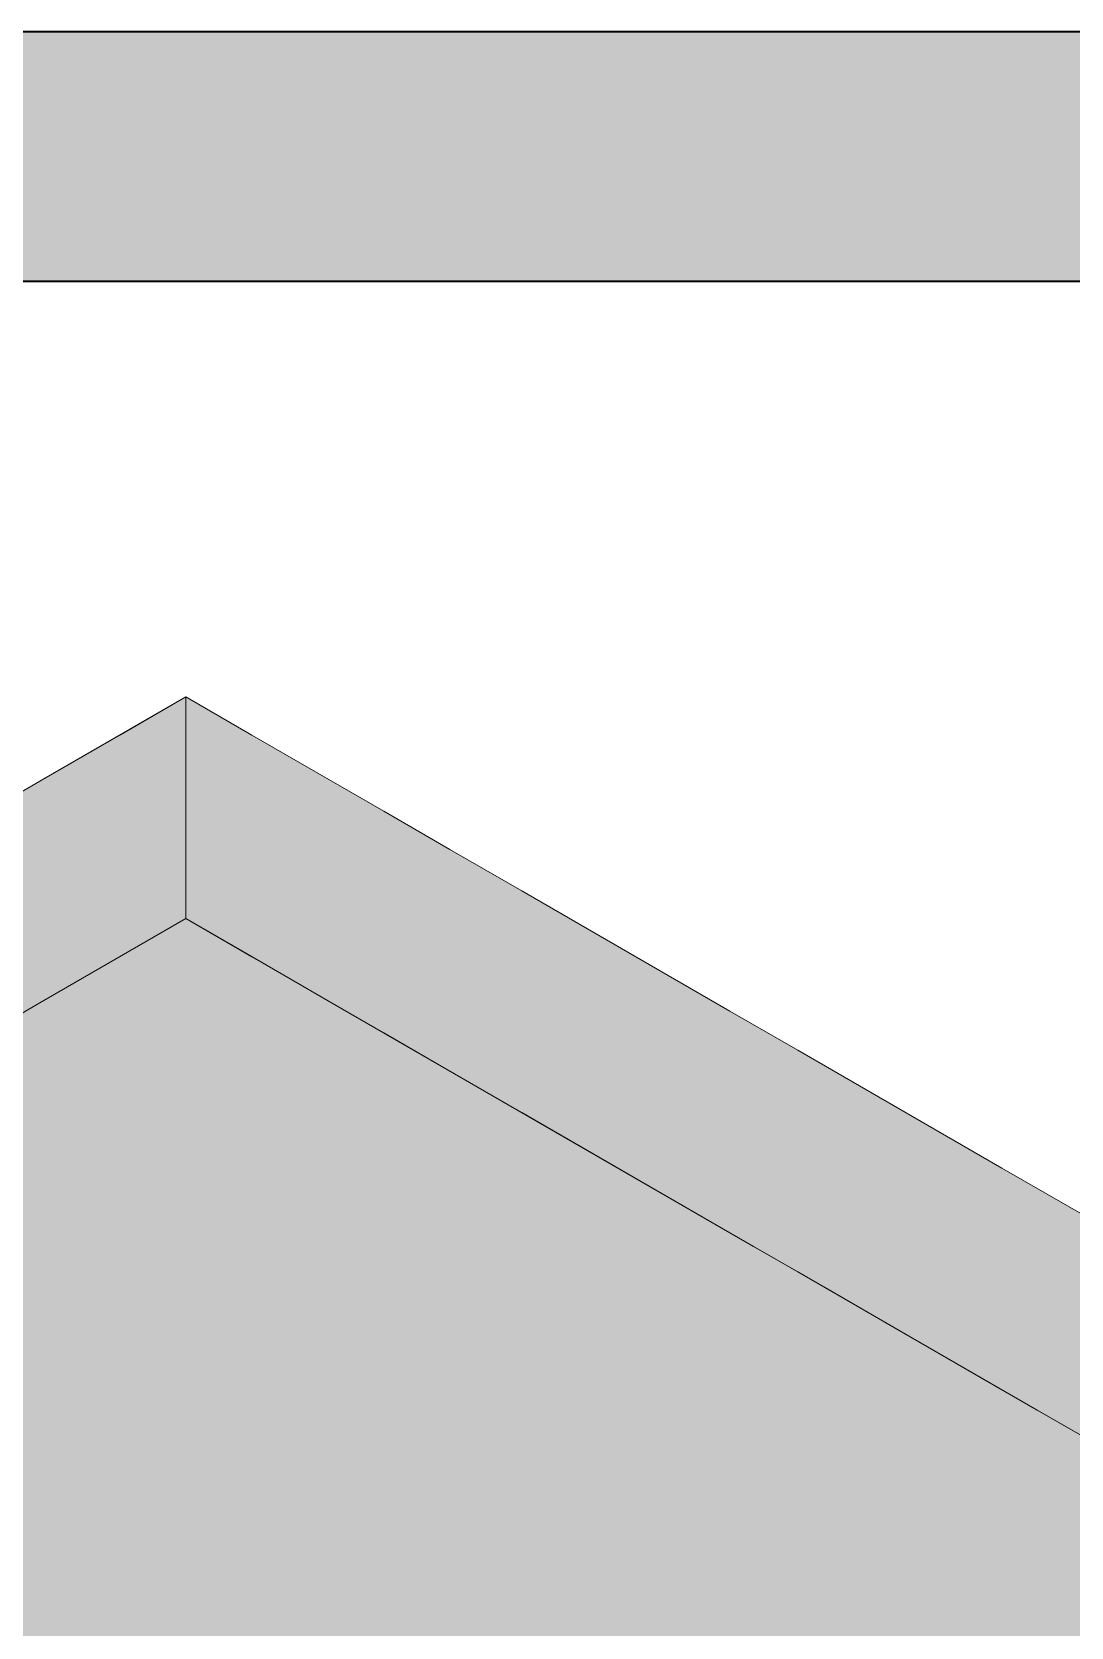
# Model space of a CAD drawing. Header units: metres. Extents: x 0 to 8.41, y 0 to 5.94.
# Drawn here: x 6.239 to 6.614, y 5.044 to 5.62 of the extents above; entities that cross this region are included whole.
import ezdxf

# ---------------------------------------------------------------- set-up
doc = ezdxf.new("R2010")
doc.units = ezdxf.units.M
doc.header["$LTSCALE"] = 0.25
for name, color, linetype, lineweight in [('ISO-3D', 7, 'CONTINUOUS', 13), ('ISO-3D-ARISTAS', 250, 'CONTINUOUS', 13), ('PANEL-FONDO', 5, 'CONTINUOUS', 13)]:
    doc.layers.add(name, color=color, linetype=linetype, lineweight=lineweight)
doc.layers.add('PANEL', color=5, linetype='CONTINUOUS', lineweight=35, true_color=0x1f4e79)

msp = doc.modelspace()

# ---------------------------------------------------------------- linework, layer by layer
at = {"layer": 'ISO-3D', "true_color": 0x7f7e7a}
for points in [[(6.295, 5.35), (6.2694, 5.33522), (6.295, 5.38), (6.2694, 5.36522)], [(6.2694, 5.33522), (6.24379, 5.32043), (6.2694, 5.36522), (6.24379, 5.35043)], [(6.24379, 5.32043), (6.21819, 5.30565), (6.24379, 5.35043), (6.21819, 5.33565)], [(6.295, 5.325), (6.2694, 5.31022), (6.295, 5.35), (6.2694, 5.33522)], [(6.2694, 5.31022), (6.24379, 5.29543), (6.2694, 5.33522), (6.24379, 5.32043)], [(6.295, 5.3), (6.2694, 5.28522), (6.295, 5.325), (6.2694, 5.31022)], [(6.24379, 5.29543), (6.21819, 5.28065), (6.24379, 5.32043), (6.21819, 5.30565)], [(6.2694, 5.28522), (6.24379, 5.27043), (6.2694, 5.31022), (6.24379, 5.29543)], [(6.24379, 5.27043), (6.21819, 5.25565), (6.24379, 5.29543), (6.21819, 5.28065)]]:
    msp.add_solid(points, dxfattribs=at)
at = {"layer": 'ISO-3D', "true_color": 0x9e9c96}
for points in [[(6.31882, 5.36625), (6.29524, 5.35264), (6.295, 5.38), (6.27142, 5.36639)], [(6.29524, 5.35264), (6.27167, 5.33903), (6.27142, 5.36639), (6.24785, 5.35278)], [(6.34263, 5.3525), (6.31906, 5.33889), (6.31882, 5.36625), (6.29524, 5.35264)], [(6.27167, 5.33903), (6.24809, 5.32542), (6.24785, 5.35278), (6.22427, 5.33917)], [(6.31906, 5.33889), (6.29548, 5.32528), (6.29524, 5.35264), (6.27167, 5.33903)], [(6.36645, 5.33875), (6.34287, 5.32514), (6.34263, 5.3525), (6.31906, 5.33889)], [(6.24809, 5.32542), (6.22452, 5.31181), (6.22427, 5.33917), (6.2007, 5.32556)], [(6.29548, 5.32528), (6.27191, 5.31167), (6.27167, 5.33903), (6.24809, 5.32542)], [(6.34287, 5.32514), (6.3193, 5.31153), (6.31906, 5.33889), (6.29548, 5.32528)], [(6.39026, 5.325), (6.36669, 5.31139), (6.36645, 5.33875), (6.34287, 5.32514)], [(6.27191, 5.31167), (6.24833, 5.29806), (6.24809, 5.32542), (6.22452, 5.31181)], [(6.3193, 5.31153), (6.29572, 5.29792), (6.29548, 5.32528), (6.27191, 5.31167)], [(6.36669, 5.31139), (6.34311, 5.29778), (6.34287, 5.32514), (6.3193, 5.31153)], [(6.41624, 5.31), (6.39267, 5.29639), (6.39026, 5.325), (6.36669, 5.31139)], [(6.24833, 5.29806), (6.22476, 5.28444), (6.22452, 5.31181), (6.20094, 5.29819)], [(6.29572, 5.29792), (6.27215, 5.28431), (6.27191, 5.31167), (6.24833, 5.29806)], [(6.34311, 5.29778), (6.31954, 5.28417), (6.3193, 5.31153), (6.29572, 5.29792)], [(6.39267, 5.29639), (6.36909, 5.28278), (6.36669, 5.31139), (6.34311, 5.29778)], [(6.44222, 5.295), (6.41865, 5.28139), (6.41624, 5.31), (6.39267, 5.29639)], [(6.27215, 5.28431), (6.24857, 5.27069), (6.24833, 5.29806), (6.22476, 5.28444)], [(6.3206, 5.28522), (6.295, 5.27043), (6.295, 5.3), (6.2694, 5.28522)], [(6.31954, 5.28417), (6.29596, 5.27056), (6.29572, 5.29792), (6.27215, 5.28431)], [(6.36909, 5.28278), (6.34552, 5.26917), (6.34311, 5.29778), (6.31954, 5.28417)], [(6.41865, 5.28139), (6.39507, 5.26778), (6.39267, 5.29639), (6.36909, 5.28278)], [(6.46676, 5.28083), (6.44319, 5.26722), (6.44222, 5.295), (6.41865, 5.28139)], [(6.295, 5.27043), (6.2694, 5.25565), (6.2694, 5.28522), (6.24379, 5.27043)], [(6.34621, 5.27043), (6.3206, 5.25565), (6.3206, 5.28522), (6.295, 5.27043)], [(6.24857, 5.27069), (6.225, 5.25708), (6.22476, 5.28444), (6.20118, 5.27083)], [(6.29596, 5.27056), (6.27239, 5.25694), (6.27215, 5.28431), (6.24857, 5.27069)], [(6.34552, 5.26917), (6.32194, 5.25556), (6.31954, 5.28417), (6.29596, 5.27056)], [(6.39507, 5.26778), (6.3715, 5.25417), (6.36909, 5.28278), (6.34552, 5.26917)], [(6.44319, 5.26722), (6.41961, 5.25361), (6.41865, 5.28139), (6.39507, 5.26778)], [(6.4913, 5.26667), (6.46772, 5.25306), (6.46676, 5.28083), (6.44319, 5.26722)], [(6.2694, 5.25565), (6.24379, 5.24087), (6.24379, 5.27043), (6.21819, 5.25565)], [(6.27239, 5.25694), (6.24881, 5.24333), (6.24857, 5.27069), (6.225, 5.25708)], [(6.3206, 5.25565), (6.295, 5.24087), (6.295, 5.27043), (6.2694, 5.25565)], [(6.32194, 5.25556), (6.29837, 5.24194), (6.29596, 5.27056), (6.27239, 5.25694)], [(6.37181, 5.25565), (6.34621, 5.24087), (6.34621, 5.27043), (6.3206, 5.25565)], [(6.3715, 5.25417), (6.34792, 5.24056), (6.34552, 5.26917), (6.32194, 5.25556)], [(6.41961, 5.25361), (6.39604, 5.24), (6.39507, 5.26778), (6.3715, 5.25417)], [(6.46772, 5.25306), (6.44415, 5.23944), (6.44319, 5.26722), (6.41961, 5.25361)], [(6.51584, 5.2525), (6.49226, 5.23889), (6.4913, 5.26667), (6.46772, 5.25306)], [(6.24881, 5.24333), (6.22524, 5.22972), (6.225, 5.25708), (6.20142, 5.24347)], [(6.29837, 5.24194), (6.27479, 5.22833), (6.27239, 5.25694), (6.24881, 5.24333)], [(6.24379, 5.24087), (6.21819, 5.22609), (6.21819, 5.25565), (6.19258, 5.24087)], [(6.295, 5.24087), (6.2694, 5.22609), (6.2694, 5.25565), (6.24379, 5.24087)], [(6.34621, 5.24087), (6.3206, 5.22609), (6.3206, 5.25565), (6.295, 5.24087)], [(6.34792, 5.24056), (6.32435, 5.22694), (6.32194, 5.25556), (6.29837, 5.24194)], [(6.39742, 5.24087), (6.37181, 5.22609), (6.37181, 5.25565), (6.34621, 5.24087)], [(6.39604, 5.24), (6.37246, 5.22639), (6.3715, 5.25417), (6.34792, 5.24056)], [(6.44415, 5.23944), (6.42057, 5.22583), (6.41961, 5.25361), (6.39604, 5.24)], [(6.49226, 5.23889), (6.46869, 5.22528), (6.46772, 5.25306), (6.44415, 5.23944)], [(6.54037, 5.23833), (6.5168, 5.22472), (6.51584, 5.2525), (6.49226, 5.23889)], [(6.2694, 5.22609), (6.24379, 5.2113), (6.24379, 5.24087), (6.21819, 5.22609)], [(6.27479, 5.22833), (6.25122, 5.21472), (6.24881, 5.24333), (6.22524, 5.22972)], [(6.3206, 5.22609), (6.295, 5.2113), (6.295, 5.24087), (6.2694, 5.22609)], [(6.32435, 5.22694), (6.30077, 5.21333), (6.29837, 5.24194), (6.27479, 5.22833)], [(6.37181, 5.22609), (6.34621, 5.2113), (6.34621, 5.24087), (6.3206, 5.22609)], [(6.37246, 5.22639), (6.34889, 5.21278), (6.34792, 5.24056), (6.32435, 5.22694)], [(6.42302, 5.22609), (6.39742, 5.2113), (6.39742, 5.24087), (6.37181, 5.22609)], [(6.42057, 5.22583), (6.397, 5.21222), (6.39604, 5.24), (6.37246, 5.22639)], [(6.46869, 5.22528), (6.44511, 5.21167), (6.44415, 5.23944), (6.42057, 5.22583)], [(6.5168, 5.22472), (6.49322, 5.21111), (6.49226, 5.23889), (6.46869, 5.22528)], [(6.56491, 5.22417), (6.54134, 5.21056), (6.54037, 5.23833), (6.5168, 5.22472)], [(6.25122, 5.21472), (6.22764, 5.20111), (6.22524, 5.22972), (6.20166, 5.21611)], [(6.30077, 5.21333), (6.2772, 5.19972), (6.27479, 5.22833), (6.25122, 5.21472)], [(6.24379, 5.2113), (6.21819, 5.19652), (6.21819, 5.22609), (6.19258, 5.2113)], [(6.295, 5.2113), (6.2694, 5.19652), (6.2694, 5.22609), (6.24379, 5.2113)], [(6.34621, 5.2113), (6.3206, 5.19652), (6.3206, 5.22609), (6.295, 5.2113)], [(6.34889, 5.21278), (6.32531, 5.19917), (6.32435, 5.22694), (6.30077, 5.21333)], [(6.39742, 5.2113), (6.37181, 5.19652), (6.37181, 5.22609), (6.34621, 5.2113)], [(6.397, 5.21222), (6.37342, 5.19861), (6.37246, 5.22639), (6.34889, 5.21278)], [(6.44511, 5.21167), (6.42154, 5.19806), (6.42057, 5.22583), (6.397, 5.21222)], [(6.44863, 5.2113), (6.42302, 5.19652), (6.42302, 5.22609), (6.39742, 5.2113)], [(6.49322, 5.21111), (6.46965, 5.1975), (6.46869, 5.22528), (6.44511, 5.21167)], [(6.54134, 5.21056), (6.51776, 5.19694), (6.5168, 5.22472), (6.49322, 5.21111)], [(6.58945, 5.21), (6.56587, 5.19639), (6.56491, 5.22417), (6.54134, 5.21056)], [(6.2694, 5.19652), (6.24379, 5.18174), (6.24379, 5.2113), (6.21819, 5.19652)], [(6.2772, 5.19972), (6.25362, 5.18611), (6.25122, 5.21472), (6.22764, 5.20111)], [(6.3206, 5.19652), (6.295, 5.18174), (6.295, 5.2113), (6.2694, 5.19652)], [(6.32531, 5.19917), (6.30174, 5.18556), (6.30077, 5.21333), (6.2772, 5.19972)], [(6.37181, 5.19652), (6.34621, 5.18174), (6.34621, 5.2113), (6.3206, 5.19652)], [(6.37342, 5.19861), (6.34985, 5.185), (6.34889, 5.21278), (6.32531, 5.19917)], [(6.42302, 5.19652), (6.39742, 5.18174), (6.39742, 5.2113), (6.37181, 5.19652)], [(6.42154, 5.19806), (6.39796, 5.18444), (6.397, 5.21222), (6.37342, 5.19861)], [(6.46965, 5.1975), (6.44607, 5.18389), (6.44511, 5.21167), (6.42154, 5.19806)], [(6.47423, 5.19652), (6.44863, 5.18174), (6.44863, 5.2113), (6.42302, 5.19652)], [(6.51776, 5.19694), (6.49419, 5.18333), (6.49322, 5.21111), (6.46965, 5.1975)], [(6.56587, 5.19639), (6.5423, 5.18278), (6.54134, 5.21056), (6.51776, 5.19694)], [(6.61399, 5.19583), (6.59041, 5.18222), (6.58945, 5.21), (6.56587, 5.19639)], [(6.25362, 5.18611), (6.23005, 5.1725), (6.22764, 5.20111), (6.20407, 5.1875)], [(6.30174, 5.18556), (6.27816, 5.17194), (6.2772, 5.19972), (6.25362, 5.18611)], [(6.34985, 5.185), (6.32627, 5.17139), (6.32531, 5.19917), (6.30174, 5.18556)], [(6.39796, 5.18444), (6.37439, 5.17083), (6.37342, 5.19861), (6.34985, 5.185)], [(6.24379, 5.18174), (6.21819, 5.16696), (6.21819, 5.19652), (6.19258, 5.18174)], [(6.295, 5.18174), (6.2694, 5.16696), (6.2694, 5.19652), (6.24379, 5.18174)], [(6.34621, 5.18174), (6.3206, 5.16696), (6.3206, 5.19652), (6.295, 5.18174)], [(6.39742, 5.18174), (6.37181, 5.16696), (6.37181, 5.19652), (6.34621, 5.18174)], [(6.44863, 5.18174), (6.42302, 5.16696), (6.42302, 5.19652), (6.39742, 5.18174)], [(6.44607, 5.18389), (6.4225, 5.17028), (6.42154, 5.19806), (6.39796, 5.18444)], [(6.49419, 5.18333), (6.47061, 5.16972), (6.46965, 5.1975), (6.44607, 5.18389)], [(6.49983, 5.18174), (6.47423, 5.16696), (6.47423, 5.19652), (6.44863, 5.18174)], [(6.5423, 5.18278), (6.51872, 5.16917), (6.51776, 5.19694), (6.49419, 5.18333)], [(6.59041, 5.18222), (6.56684, 5.16861), (6.56587, 5.19639), (6.5423, 5.18278)], [(6.63852, 5.18167), (6.61495, 5.16806), (6.61399, 5.19583), (6.59041, 5.18222)], [(6.2694, 5.16696), (6.24379, 5.15217), (6.24379, 5.18174), (6.21819, 5.16696)], [(6.27816, 5.17194), (6.25459, 5.15833), (6.25362, 5.18611), (6.23005, 5.1725)], [(6.3206, 5.16696), (6.295, 5.15217), (6.295, 5.18174), (6.2694, 5.16696)], [(6.32627, 5.17139), (6.3027, 5.15778), (6.30174, 5.18556), (6.27816, 5.17194)], [(6.37181, 5.16696), (6.34621, 5.15217), (6.34621, 5.18174), (6.3206, 5.16696)], [(6.37439, 5.17083), (6.35081, 5.15722), (6.34985, 5.185), (6.32627, 5.17139)], [(6.42302, 5.16696), (6.39742, 5.15217), (6.39742, 5.18174), (6.37181, 5.16696)], [(6.4225, 5.17028), (6.39892, 5.15667), (6.39796, 5.18444), (6.37439, 5.17083)], [(6.47061, 5.16972), (6.44704, 5.15611), (6.44607, 5.18389), (6.4225, 5.17028)], [(6.47423, 5.16696), (6.44863, 5.15217), (6.44863, 5.18174), (6.42302, 5.16696)], [(6.51872, 5.16917), (6.49515, 5.15556), (6.49419, 5.18333), (6.47061, 5.16972)], [(6.52544, 5.16696), (6.49983, 5.15217), (6.49983, 5.18174), (6.47423, 5.16696)], [(6.56684, 5.16861), (6.54326, 5.155), (6.5423, 5.18278), (6.51872, 5.16917)], [(6.61495, 5.16806), (6.59137, 5.15444), (6.59041, 5.18222), (6.56684, 5.16861)], [(6.25459, 5.15833), (6.23108, 5.14476), (6.23005, 5.1725), (6.20654, 5.15893)], [(6.3027, 5.15778), (6.27912, 5.14417), (6.27816, 5.17194), (6.25459, 5.15833)], [(6.35081, 5.15722), (6.32724, 5.14361), (6.32627, 5.17139), (6.3027, 5.15778)], [(6.39892, 5.15667), (6.37535, 5.14306), (6.37439, 5.17083), (6.35081, 5.15722)], [(6.44704, 5.15611), (6.42346, 5.1425), (6.4225, 5.17028), (6.39892, 5.15667)], [(6.49515, 5.15556), (6.47157, 5.14194), (6.47061, 5.16972), (6.44704, 5.15611)], [(6.24379, 5.15217), (6.21819, 5.13739), (6.21819, 5.16696), (6.19258, 5.15217)], [(6.295, 5.15217), (6.2694, 5.13739), (6.2694, 5.16696), (6.24379, 5.15217)], [(6.34621, 5.15217), (6.3206, 5.13739), (6.3206, 5.16696), (6.295, 5.15217)], [(6.39742, 5.15217), (6.37181, 5.13739), (6.37181, 5.16696), (6.34621, 5.15217)], [(6.44863, 5.15217), (6.42302, 5.13739), (6.42302, 5.16696), (6.39742, 5.15217)], [(6.49983, 5.15217), (6.47423, 5.13739), (6.47423, 5.16696), (6.44863, 5.15217)], [(6.54326, 5.155), (6.51969, 5.14139), (6.51872, 5.16917), (6.49515, 5.15556)], [(6.55104, 5.15217), (6.52544, 5.13739), (6.52544, 5.16696), (6.49983, 5.15217)], [(6.59137, 5.15444), (6.5678, 5.14083), (6.56684, 5.16861), (6.54326, 5.155)], [(6.63949, 5.15389), (6.61591, 5.14028), (6.61495, 5.16806), (6.59137, 5.15444)], [(6.27912, 5.14417), (6.25562, 5.1306), (6.25459, 5.15833), (6.23108, 5.14476)], [(6.2694, 5.13739), (6.24379, 5.12261), (6.24379, 5.15217), (6.21819, 5.13739)], [(6.3206, 5.13739), (6.295, 5.12261), (6.295, 5.15217), (6.2694, 5.13739)], [(6.32724, 5.14361), (6.30366, 5.13), (6.3027, 5.15778), (6.27912, 5.14417)], [(6.37181, 5.13739), (6.34621, 5.12261), (6.34621, 5.15217), (6.3206, 5.13739)], [(6.37535, 5.14306), (6.35177, 5.12944), (6.35081, 5.15722), (6.32724, 5.14361)], [(6.42302, 5.13739), (6.39742, 5.12261), (6.39742, 5.15217), (6.37181, 5.13739)], [(6.42346, 5.1425), (6.39989, 5.12889), (6.39892, 5.15667), (6.37535, 5.14306)], [(6.47423, 5.13739), (6.44863, 5.12261), (6.44863, 5.15217), (6.42302, 5.13739)], [(6.47157, 5.14194), (6.448, 5.12833), (6.44704, 5.15611), (6.42346, 5.1425)], [(6.51969, 5.14139), (6.49611, 5.12778), (6.49515, 5.15556), (6.47157, 5.14194)], [(6.52544, 5.13739), (6.49983, 5.12261), (6.49983, 5.15217), (6.47423, 5.13739)], [(6.5678, 5.14083), (6.54422, 5.12722), (6.54326, 5.155), (6.51969, 5.14139)], [(6.57665, 5.13739), (6.55104, 5.12261), (6.55104, 5.15217), (6.52544, 5.13739)], [(6.61591, 5.14028), (6.59234, 5.12667), (6.59137, 5.15444), (6.5678, 5.14083)], [(6.25562, 5.1306), (6.23211, 5.11702), (6.23108, 5.14476), (6.20757, 5.13119)], [(6.30366, 5.13), (6.28015, 5.11643), (6.27912, 5.14417), (6.25562, 5.1306)], [(6.35177, 5.12944), (6.3282, 5.11583), (6.32724, 5.14361), (6.30366, 5.13)], [(6.39989, 5.12889), (6.37631, 5.11528), (6.37535, 5.14306), (6.35177, 5.12944)], [(6.448, 5.12833), (6.42442, 5.11472), (6.42346, 5.1425), (6.39989, 5.12889)], [(6.49611, 5.12778), (6.47254, 5.11417), (6.47157, 5.14194), (6.448, 5.12833)], [(6.54422, 5.12722), (6.52065, 5.11361), (6.51969, 5.14139), (6.49611, 5.12778)], [(6.59234, 5.12667), (6.56876, 5.11306), (6.5678, 5.14083), (6.54422, 5.12722)], [(6.24379, 5.12261), (6.21819, 5.10783), (6.21819, 5.13739), (6.19258, 5.12261)], [(6.295, 5.12261), (6.2694, 5.10783), (6.2694, 5.13739), (6.24379, 5.12261)], [(6.34621, 5.12261), (6.3206, 5.10783), (6.3206, 5.13739), (6.295, 5.12261)], [(6.39742, 5.12261), (6.37181, 5.10783), (6.37181, 5.13739), (6.34621, 5.12261)], [(6.44863, 5.12261), (6.42302, 5.10783), (6.42302, 5.13739), (6.39742, 5.12261)], [(6.49983, 5.12261), (6.47423, 5.10783), (6.47423, 5.13739), (6.44863, 5.12261)], [(6.55104, 5.12261), (6.52544, 5.10783), (6.52544, 5.13739), (6.49983, 5.12261)], [(6.60225, 5.12261), (6.57665, 5.10783), (6.57665, 5.13739), (6.55104, 5.12261)], [(6.64045, 5.12611), (6.61687, 5.1125), (6.61591, 5.14028), (6.59234, 5.12667)], [(6.28015, 5.11643), (6.25665, 5.10286), (6.25562, 5.1306), (6.23211, 5.11702)], [(6.3282, 5.11583), (6.30469, 5.10226), (6.30366, 5.13), (6.28015, 5.11643)], [(6.37631, 5.11528), (6.35274, 5.10167), (6.35177, 5.12944), (6.3282, 5.11583)], [(6.42442, 5.11472), (6.40085, 5.10111), (6.39989, 5.12889), (6.37631, 5.11528)], [(6.47254, 5.11417), (6.44896, 5.10056), (6.448, 5.12833), (6.42442, 5.11472)], [(6.52065, 5.11361), (6.49707, 5.1), (6.49611, 5.12778), (6.47254, 5.11417)], [(6.56876, 5.11306), (6.54519, 5.09944), (6.54422, 5.12722), (6.52065, 5.11361)], [(6.61687, 5.1125), (6.5933, 5.09889), (6.59234, 5.12667), (6.56876, 5.11306)], [(6.2694, 5.10783), (6.24379, 5.09304), (6.24379, 5.12261), (6.21819, 5.10783)], [(6.3206, 5.10783), (6.295, 5.09304), (6.295, 5.12261), (6.2694, 5.10783)], [(6.37181, 5.10783), (6.34621, 5.09304), (6.34621, 5.12261), (6.3206, 5.10783)], [(6.42302, 5.10783), (6.39742, 5.09304), (6.39742, 5.12261), (6.37181, 5.10783)], [(6.47423, 5.10783), (6.44863, 5.09304), (6.44863, 5.12261), (6.42302, 5.10783)], [(6.52544, 5.10783), (6.49983, 5.09304), (6.49983, 5.12261), (6.47423, 5.10783)], [(6.57665, 5.10783), (6.55104, 5.09304), (6.55104, 5.12261), (6.52544, 5.10783)], [(6.62785, 5.10783), (6.60225, 5.09304), (6.60225, 5.12261), (6.57665, 5.10783)], [(6.25665, 5.10286), (6.23314, 5.08929), (6.23211, 5.11702), (6.2086, 5.10345)], [(6.30469, 5.10226), (6.28118, 5.08869), (6.28015, 5.11643), (6.25665, 5.10286)], [(6.35274, 5.10167), (6.32923, 5.0881), (6.3282, 5.11583), (6.30469, 5.10226)], [(6.40085, 5.10111), (6.37727, 5.0875), (6.37631, 5.11528), (6.35274, 5.10167)], [(6.44896, 5.10056), (6.42538, 5.08694), (6.42442, 5.11472), (6.40085, 5.10111)], [(6.49707, 5.1), (6.4735, 5.08639), (6.47254, 5.11417), (6.44896, 5.10056)], [(6.54519, 5.09944), (6.52161, 5.08583), (6.52065, 5.11361), (6.49707, 5.1)], [(6.5933, 5.09889), (6.56972, 5.08528), (6.56876, 5.11306), (6.54519, 5.09944)], [(6.64141, 5.09833), (6.61784, 5.08472), (6.61687, 5.1125), (6.5933, 5.09889)], [(6.24379, 5.09304), (6.21819, 5.07826), (6.21819, 5.10783), (6.19258, 5.09304)], [(6.295, 5.09304), (6.2694, 5.07826), (6.2694, 5.10783), (6.24379, 5.09304)], [(6.34621, 5.09304), (6.3206, 5.07826), (6.3206, 5.10783), (6.295, 5.09304)], [(6.39742, 5.09304), (6.37181, 5.07826), (6.37181, 5.10783), (6.34621, 5.09304)], [(6.44863, 5.09304), (6.42302, 5.07826), (6.42302, 5.10783), (6.39742, 5.09304)], [(6.49983, 5.09304), (6.47423, 5.07826), (6.47423, 5.10783), (6.44863, 5.09304)], [(6.55104, 5.09304), (6.52544, 5.07826), (6.52544, 5.10783), (6.49983, 5.09304)], [(6.60225, 5.09304), (6.57665, 5.07826), (6.57665, 5.10783), (6.55104, 5.09304)], [(6.65346, 5.09304), (6.62785, 5.07826), (6.62785, 5.10783), (6.60225, 5.09304)], [(6.28118, 5.08869), (6.25768, 5.07512), (6.25665, 5.10286), (6.23314, 5.08929)], [(6.32923, 5.0881), (6.30572, 5.07452), (6.30469, 5.10226), (6.28118, 5.08869)], [(6.37727, 5.0875), (6.35377, 5.07393), (6.35274, 5.10167), (6.32923, 5.0881)], [(6.42538, 5.08694), (6.40181, 5.07333), (6.40085, 5.10111), (6.37727, 5.0875)], [(6.4735, 5.08639), (6.44992, 5.07278), (6.44896, 5.10056), (6.42538, 5.08694)], [(6.52161, 5.08583), (6.49803, 5.07222), (6.49707, 5.1), (6.4735, 5.08639)], [(6.56972, 5.08528), (6.54615, 5.07167), (6.54519, 5.09944), (6.52161, 5.08583)], [(6.61784, 5.08472), (6.59426, 5.07111), (6.5933, 5.09889), (6.56972, 5.08528)], [(6.25768, 5.07512), (6.23417, 5.06155), (6.23314, 5.08929), (6.20963, 5.07571)], [(6.2694, 5.07826), (6.24379, 5.06348), (6.24379, 5.09304), (6.21819, 5.07826)], [(6.3206, 5.07826), (6.295, 5.06348), (6.295, 5.09304), (6.2694, 5.07826)], [(6.37181, 5.07826), (6.34621, 5.06348), (6.34621, 5.09304), (6.3206, 5.07826)], [(6.42302, 5.07826), (6.39742, 5.06348), (6.39742, 5.09304), (6.37181, 5.07826)], [(6.47423, 5.07826), (6.44863, 5.06348), (6.44863, 5.09304), (6.42302, 5.07826)], [(6.52544, 5.07826), (6.49983, 5.06348), (6.49983, 5.09304), (6.47423, 5.07826)], [(6.57665, 5.07826), (6.55104, 5.06348), (6.55104, 5.09304), (6.52544, 5.07826)], [(6.62785, 5.07826), (6.60225, 5.06348), (6.60225, 5.09304), (6.57665, 5.07826)], [(6.30572, 5.07452), (6.28222, 5.06095), (6.28118, 5.08869), (6.25768, 5.07512)], [(6.35377, 5.07393), (6.33026, 5.06036), (6.32923, 5.0881), (6.30572, 5.07452)], [(6.40181, 5.07333), (6.3783, 5.05976), (6.37727, 5.0875), (6.35377, 5.07393)], [(6.44992, 5.07278), (6.42635, 5.05917), (6.42538, 5.08694), (6.40181, 5.07333)], [(6.49803, 5.07222), (6.47446, 5.05861), (6.4735, 5.08639), (6.44992, 5.07278)], [(6.54615, 5.07167), (6.52257, 5.05806), (6.52161, 5.08583), (6.49803, 5.07222)], [(6.59426, 5.07111), (6.57068, 5.0575), (6.56972, 5.08528), (6.54615, 5.07167)], [(6.64237, 5.07056), (6.6188, 5.05694), (6.61784, 5.08472), (6.59426, 5.07111)], [(6.24379, 5.06348), (6.21819, 5.0487), (6.21819, 5.07826), (6.19258, 5.06348)], [(6.295, 5.06348), (6.2694, 5.0487), (6.2694, 5.07826), (6.24379, 5.06348)], [(6.34621, 5.06348), (6.3206, 5.0487), (6.3206, 5.07826), (6.295, 5.06348)], [(6.39742, 5.06348), (6.37181, 5.0487), (6.37181, 5.07826), (6.34621, 5.06348)], [(6.44863, 5.06348), (6.42302, 5.0487), (6.42302, 5.07826), (6.39742, 5.06348)], [(6.49983, 5.06348), (6.47423, 5.0487), (6.47423, 5.07826), (6.44863, 5.06348)], [(6.55104, 5.06348), (6.52544, 5.0487), (6.52544, 5.07826), (6.49983, 5.06348)], [(6.60225, 5.06348), (6.57665, 5.0487), (6.57665, 5.07826), (6.55104, 5.06348)], [(6.65346, 5.06348), (6.62785, 5.0487), (6.62785, 5.07826), (6.60225, 5.06348)], [(6.28222, 5.06095), (6.25871, 5.04738), (6.25768, 5.07512), (6.23417, 5.06155)], [(6.33026, 5.06036), (6.30675, 5.04679), (6.30572, 5.07452), (6.28222, 5.06095)], [(6.3783, 5.05976), (6.3548, 5.04619), (6.35377, 5.07393), (6.33026, 5.06036)], [(6.42635, 5.05917), (6.40284, 5.0456), (6.40181, 5.07333), (6.3783, 5.05976)], [(6.47446, 5.05861), (6.45088, 5.045), (6.44992, 5.07278), (6.42635, 5.05917)], [(6.52257, 5.05806), (6.499, 5.04444), (6.49803, 5.07222), (6.47446, 5.05861)], [(6.57068, 5.0575), (6.54711, 5.04389), (6.54615, 5.07167), (6.52257, 5.05806)], [(6.6188, 5.05694), (6.59522, 5.04333), (6.59426, 5.07111), (6.57068, 5.0575)], [(6.25871, 5.04738), (6.2352, 5.03381), (6.23417, 5.06155), (6.21067, 5.04798)], [(6.2694, 5.0487), (6.24379, 5.03391), (6.24379, 5.06348), (6.21819, 5.0487)], [(6.30675, 5.04679), (6.28325, 5.03321), (6.28222, 5.06095), (6.25871, 5.04738)], [(6.3206, 5.0487), (6.295, 5.03391), (6.295, 5.06348), (6.2694, 5.0487)], [(6.3548, 5.04619), (6.33129, 5.03262), (6.33026, 5.06036), (6.30675, 5.04679)], [(6.37181, 5.0487), (6.34621, 5.03391), (6.34621, 5.06348), (6.3206, 5.0487)], [(6.42302, 5.0487), (6.39742, 5.03391), (6.39742, 5.06348), (6.37181, 5.0487)], [(6.47423, 5.0487), (6.44863, 5.03391), (6.44863, 5.06348), (6.42302, 5.0487)], [(6.52544, 5.0487), (6.49983, 5.03391), (6.49983, 5.06348), (6.47423, 5.0487)], [(6.57665, 5.0487), (6.55104, 5.03391), (6.55104, 5.06348), (6.52544, 5.0487)], [(6.62785, 5.0487), (6.60225, 5.03391), (6.60225, 5.06348), (6.57665, 5.0487)], [(6.40284, 5.0456), (6.37933, 5.03202), (6.3783, 5.05976), (6.3548, 5.04619)], [(6.45088, 5.045), (6.42738, 5.03143), (6.42635, 5.05917), (6.40284, 5.0456)], [(6.499, 5.04444), (6.47542, 5.03083), (6.47446, 5.05861), (6.45088, 5.045)], [(6.54711, 5.04389), (6.52353, 5.03028), (6.52257, 5.05806), (6.499, 5.04444)], [(6.59522, 5.04333), (6.57165, 5.02972), (6.57068, 5.0575), (6.54711, 5.04389)], [(6.64478, 5.04194), (6.6212, 5.02833), (6.6188, 5.05694), (6.59522, 5.04333)], [(6.24379, 5.03391), (6.21819, 5.01913), (6.21819, 5.0487), (6.19258, 5.03391)], [(6.295, 5.03391), (6.2694, 5.01913), (6.2694, 5.0487), (6.24379, 5.03391)], [(6.34621, 5.03391), (6.3206, 5.01913), (6.3206, 5.0487), (6.295, 5.03391)], [(6.39742, 5.03391), (6.37181, 5.01913), (6.37181, 5.0487), (6.34621, 5.03391)], [(6.44863, 5.03391), (6.42302, 5.01913), (6.42302, 5.0487), (6.39742, 5.03391)], [(6.49983, 5.03391), (6.47423, 5.01913), (6.47423, 5.0487), (6.44863, 5.03391)], [(6.55104, 5.03391), (6.52544, 5.01913), (6.52544, 5.0487), (6.49983, 5.03391)], [(6.60225, 5.03391), (6.57665, 5.01913), (6.57665, 5.0487), (6.55104, 5.03391)], [(6.65346, 5.03391), (6.62785, 5.01913), (6.62785, 5.0487), (6.60225, 5.03391)], [(6.28325, 5.03321), (6.25974, 5.01964), (6.25871, 5.04738), (6.2352, 5.03381)], [(6.33129, 5.03262), (6.30778, 5.01905), (6.30675, 5.04679), (6.28325, 5.03321)], [(6.37933, 5.03202), (6.35583, 5.01845), (6.3548, 5.04619), (6.33129, 5.03262)], [(6.42738, 5.03143), (6.40387, 5.01786), (6.40284, 5.0456), (6.37933, 5.03202)], [(6.47542, 5.03083), (6.45192, 5.01726), (6.45088, 5.045), (6.42738, 5.03143)], [(6.52353, 5.03028), (6.49996, 5.01667), (6.499, 5.04444), (6.47542, 5.03083)]]:
    msp.add_solid(points, dxfattribs=at)
at = {"layer": 'ISO-3D', "true_color": 0x8e8d88}
for points in [[(6.31882, 5.33625), (6.295, 5.35), (6.31882, 5.36625), (6.295, 5.38)], [(6.34263, 5.3225), (6.31882, 5.33625), (6.34263, 5.3525), (6.31882, 5.36625)], [(6.31882, 5.31125), (6.295, 5.325), (6.31882, 5.33625), (6.295, 5.35)], [(6.36645, 5.30875), (6.34263, 5.3225), (6.36645, 5.33875), (6.34263, 5.3525)], [(6.39026, 5.295), (6.36645, 5.30875), (6.39026, 5.325), (6.36645, 5.33875)], [(6.34263, 5.2975), (6.31882, 5.31125), (6.34263, 5.3225), (6.31882, 5.33625)], [(6.31882, 5.28625), (6.295, 5.3), (6.31882, 5.31125), (6.295, 5.325)], [(6.41624, 5.28), (6.39026, 5.295), (6.41624, 5.31), (6.39026, 5.325)], [(6.36645, 5.28375), (6.34263, 5.2975), (6.36645, 5.30875), (6.34263, 5.3225)], [(6.34263, 5.2725), (6.31882, 5.28625), (6.34263, 5.2975), (6.31882, 5.31125)], [(6.39026, 5.27), (6.36645, 5.28375), (6.39026, 5.295), (6.36645, 5.30875)], [(6.44222, 5.265), (6.41624, 5.28), (6.44222, 5.295), (6.41624, 5.31)], [(6.36645, 5.25875), (6.34263, 5.2725), (6.36645, 5.28375), (6.34263, 5.2975)], [(6.41624, 5.255), (6.39026, 5.27), (6.41624, 5.28), (6.39026, 5.295)], [(6.46676, 5.25083), (6.44222, 5.265), (6.46676, 5.28083), (6.44222, 5.295)], [(6.39026, 5.245), (6.36645, 5.25875), (6.39026, 5.27), (6.36645, 5.28375)], [(6.44222, 5.24), (6.41624, 5.255), (6.44222, 5.265), (6.41624, 5.28)], [(6.4913, 5.23667), (6.46676, 5.25083), (6.4913, 5.26667), (6.46676, 5.28083)], [(6.41624, 5.23), (6.39026, 5.245), (6.41624, 5.255), (6.39026, 5.27)], [(6.46676, 5.22583), (6.44222, 5.24), (6.46676, 5.25083), (6.44222, 5.265)], [(6.51584, 5.2225), (6.4913, 5.23667), (6.51584, 5.2525), (6.4913, 5.26667)], [(6.44222, 5.215), (6.41624, 5.23), (6.44222, 5.24), (6.41624, 5.255)], [(6.4913, 5.21167), (6.46676, 5.22583), (6.4913, 5.23667), (6.46676, 5.25083)], [(6.54037, 5.20833), (6.51584, 5.2225), (6.54037, 5.23833), (6.51584, 5.2525)], [(6.46676, 5.20083), (6.44222, 5.215), (6.46676, 5.22583), (6.44222, 5.24)], [(6.51584, 5.1975), (6.4913, 5.21167), (6.51584, 5.2225), (6.4913, 5.23667)], [(6.56491, 5.19417), (6.54037, 5.20833), (6.56491, 5.22417), (6.54037, 5.23833)], [(6.4913, 5.18667), (6.46676, 5.20083), (6.4913, 5.21167), (6.46676, 5.22583)], [(6.54037, 5.18333), (6.51584, 5.1975), (6.54037, 5.20833), (6.51584, 5.2225)], [(6.58945, 5.18), (6.56491, 5.19417), (6.58945, 5.21), (6.56491, 5.22417)], [(6.51584, 5.1725), (6.4913, 5.18667), (6.51584, 5.1975), (6.4913, 5.21167)], [(6.61399, 5.16583), (6.58945, 5.18), (6.61399, 5.19583), (6.58945, 5.21)], [(6.56491, 5.16917), (6.54037, 5.18333), (6.56491, 5.19417), (6.54037, 5.20833)], [(6.54037, 5.15833), (6.51584, 5.1725), (6.54037, 5.18333), (6.51584, 5.1975)], [(6.58945, 5.155), (6.56491, 5.16917), (6.58945, 5.18), (6.56491, 5.19417)], [(6.63852, 5.15167), (6.61399, 5.16583), (6.63852, 5.18167), (6.61399, 5.19583)], [(6.56491, 5.14417), (6.54037, 5.15833), (6.56491, 5.16917), (6.54037, 5.18333)], [(6.61399, 5.14083), (6.58945, 5.155), (6.61399, 5.16583), (6.58945, 5.18)], [(6.58945, 5.13), (6.56491, 5.14417), (6.58945, 5.155), (6.56491, 5.16917)], [(6.63852, 5.12667), (6.61399, 5.14083), (6.63852, 5.15167), (6.61399, 5.16583)], [(6.61399, 5.11583), (6.58945, 5.13), (6.61399, 5.14083), (6.58945, 5.155)], [(6.63852, 5.10167), (6.61399, 5.11583), (6.63852, 5.12667), (6.61399, 5.14083)]]:
    msp.add_solid(points, dxfattribs=at)
at = {"layer": 'ISO-3D-ARISTAS', "color": 250}
for p, q in [((6.2694, 5.36522), (6.295, 5.38)), ((6.27142, 5.36639), (6.295, 5.38)), ((6.295, 5.35), (6.295, 5.38)), ((6.295, 5.38), (6.31882, 5.36625)), ((6.295, 5.38), (6.295, 5.35)), ((6.295, 5.38), (6.31882, 5.36625)), ((6.24379, 5.35043), (6.2694, 5.36522)), ((6.24785, 5.35278), (6.27142, 5.36639)), ((6.31882, 5.36625), (6.34263, 5.3525)), ((6.31882, 5.36625), (6.34263, 5.3525)), ((6.21819, 5.33565), (6.24379, 5.35043)), ((6.22427, 5.33917), (6.24785, 5.35278)), ((6.295, 5.325), (6.295, 5.35)), ((6.295, 5.35), (6.295, 5.325)), ((6.34263, 5.3525), (6.36645, 5.33875)), ((6.34263, 5.3525), (6.36645, 5.33875)), ((6.36645, 5.33875), (6.39026, 5.325)), ((6.36645, 5.33875), (6.39026, 5.325)), ((6.295, 5.3), (6.295, 5.325)), ((6.295, 5.325), (6.295, 5.3)), ((6.39026, 5.325), (6.41624, 5.31)), ((6.39026, 5.325), (6.41624, 5.31)), ((6.41624, 5.31), (6.44222, 5.295)), ((6.41624, 5.31), (6.44222, 5.295)), ((6.295, 5.3), (6.2694, 5.28522)), ((6.2694, 5.28522), (6.295, 5.3)), ((6.31882, 5.28625), (6.295, 5.3)), ((6.295, 5.3), (6.3206, 5.28522)), ((6.44222, 5.295), (6.46676, 5.28083)), ((6.44222, 5.295), (6.46676, 5.28083)), ((6.2694, 5.28522), (6.24379, 5.27043)), ((6.24379, 5.27043), (6.2694, 5.28522)), ((6.34263, 5.2725), (6.31882, 5.28625)), ((6.3206, 5.28522), (6.34621, 5.27043)), ((6.46676, 5.28083), (6.4913, 5.26667)), ((6.46676, 5.28083), (6.4913, 5.26667)), ((6.24379, 5.27043), (6.21819, 5.25565)), ((6.21819, 5.25565), (6.24379, 5.27043)), ((6.36645, 5.25875), (6.34263, 5.2725)), ((6.34621, 5.27043), (6.37181, 5.25565)), ((6.4913, 5.26667), (6.51584, 5.2525)), ((6.4913, 5.26667), (6.51584, 5.2525)), ((6.39026, 5.245), (6.36645, 5.25875)), ((6.37181, 5.25565), (6.39742, 5.24087)), ((6.51584, 5.2525), (6.54037, 5.23833)), ((6.51584, 5.2525), (6.54037, 5.23833)), ((6.41624, 5.23), (6.39026, 5.245)), ((6.39742, 5.24087), (6.42302, 5.22609)), ((6.54037, 5.23833), (6.56491, 5.22417)), ((6.54037, 5.23833), (6.56491, 5.22417)), ((6.44222, 5.215), (6.41624, 5.23)), ((6.42302, 5.22609), (6.44863, 5.2113)), ((6.56491, 5.22417), (6.58945, 5.21)), ((6.56491, 5.22417), (6.58945, 5.21)), ((6.46676, 5.20083), (6.44222, 5.215)), ((6.44863, 5.2113), (6.47423, 5.19652)), ((6.58945, 5.21), (6.61399, 5.19583)), ((6.58945, 5.21), (6.61399, 5.19583)), ((6.4913, 5.18667), (6.46676, 5.20083)), ((6.47423, 5.19652), (6.49983, 5.18174)), ((6.61399, 5.19583), (6.63852, 5.18167)), ((6.61399, 5.19583), (6.63852, 5.18167)), ((6.51584, 5.1725), (6.4913, 5.18667)), ((6.49983, 5.18174), (6.52544, 5.16696)), ((6.54037, 5.15833), (6.51584, 5.1725)), ((6.52544, 5.16696), (6.55104, 5.15217)), ((6.56491, 5.14417), (6.54037, 5.15833)), ((6.55104, 5.15217), (6.57665, 5.13739)), ((6.58945, 5.13), (6.56491, 5.14417)), ((6.57665, 5.13739), (6.60225, 5.12261)), ((6.61399, 5.11583), (6.58945, 5.13)), ((6.60225, 5.12261), (6.62785, 5.10783)), ((6.63852, 5.10167), (6.61399, 5.11583))]:
    msp.add_line(p, q, dxfattribs=at)
at = {"layer": 'PANEL'}
msp.add_line((4.3, 5.53), (8.29, 5.53), dxfattribs=at)
msp.add_lwpolyline([(4.3, 3.43), (8.29, 3.43), (8.29, 5.62), (4.3, 5.62)], close=True, dxfattribs=at)
at = {"layer": 'PANEL-FONDO', "true_color": 0xebf1f8}
msp.add_solid([(4.3, 5.53), (8.29, 5.53), (4.3, 5.62), (8.29, 5.62)], dxfattribs=at)

doc.saveas('drawing.dxf')
